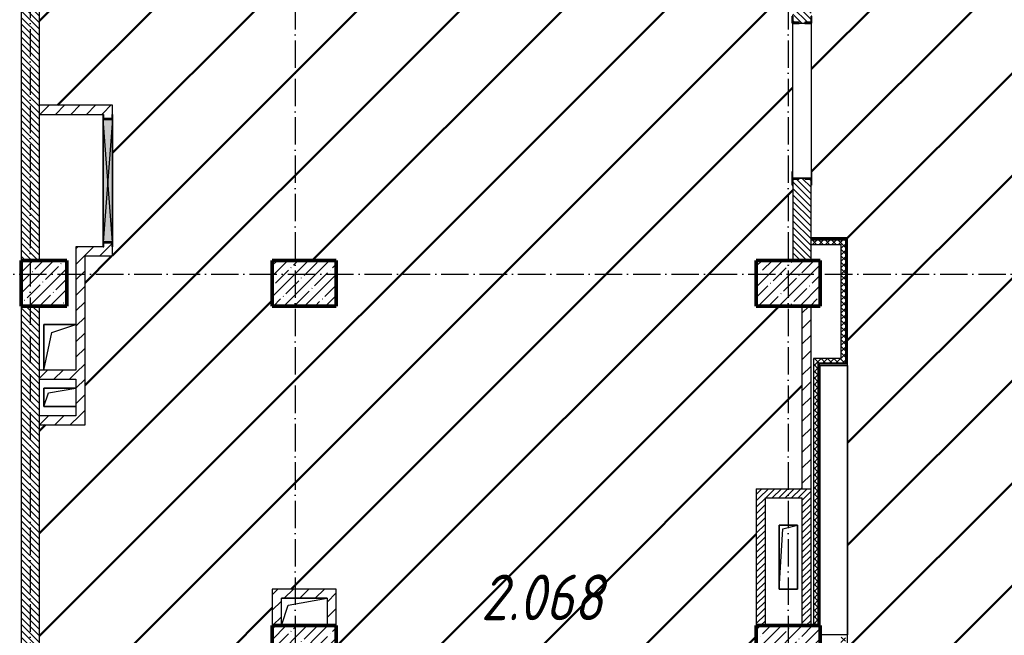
# Model space of a CAD drawing. Header units: millimetres. Extents: x -17017 to 628417, y -109036 to 199237.
# Drawn here: x 591303 to 602083, y 168859 to 175603 of the extents above; entities that cross this region are included whole.
import ezdxf

# ---------------------------------------------------------------- set-up
doc = ezdxf.new("R2010")
doc.units = ezdxf.units.MM
doc.linetypes.add('50_200_ШТРИХ_1Т_ш5_п1_п1_', pattern=[700, 500, -100, 0, -100])
for name, color, linetype, lineweight in [('3.1) ЖБ окна 1.2 м', 102, 'Continuous', 30), ('A-DETL-GENF-OTLN', 7, 'Continuous', 9), ('A-FLOR-____-OTLN', 7, 'Continuous', 9), ('A-GENM-____-MCUT', 7, 'Continuous', 25), ('A-GENM-____-OTLN', 7, 'Continuous', 9), ('A-GENM-____-OTLN-1', 7, 'Continuous', 25), ('A-GLAZ-____-OTLN', 7, 'Continuous', 9), ('A-WALL-____-MCUT', 7, 'Continuous', 13), ('A-WALL-____-MCUT-1', 7, 'Continuous', 9), ('A-WALL-____-PATT-1', 7, 'Continuous', 9), ('A-WALL-FNSH-MCUT-1', 7, 'Continuous', 9), ('I-WALL-____-OTLN', 7, 'Continuous', 9), ('S-COLS-____-MCUT', 7, 'Continuous', 50), ('S-COLS-____-OTLN', 7, 'Continuous', 9), ('S-GRID-____-OTLN-1', 7, '50_200_ШТРИХ_1Т_ш5_п1_п1_', 9), ('Марки помещений', 7, 'Continuous', 9), ('стяжа', 7, 'Continuous', 30)]:
    doc.layers.add(name, color=color, linetype=linetype, lineweight=lineweight)
doc.layers.add('A-WALL-____-PATT-3', color=9, linetype='Continuous', lineweight=9, true_color=0x808080)
doc.styles.add('ISOCPEUR_I_2', font='isocpeui.ttf', dxfattribs={"width": 0.85, "height": 2.3})
pattern_1 = [(45, (516567.8, 90784.41), (-35.35534, 35.35534), [])]
pattern_2 = [(45, (473308.1, 27070.75), (-561.266, 561.266), [])]
pattern_3 = [(135, (516567.8, 90784.41), (-35.35534, -35.35534), [])]
pattern_4 = [(45, (516567.8, 90784.41), (-84.85281, 84.85281), [])]
pattern_5 = [(45, (516567.8, 90784.41), (-35.35534, 35.35534), []), (135, (516567.8, 90784.41), (-35.35534, -35.35534), [])]

# ---------------------------------------------------------------- blocks, each defined once
blk = doc.blocks.new('BSC_Колонна _Прямоугольная - 500х700-V138-АР1_План отверстий 2 этажа в осях 1-64_Ю-ЯЯ')
at = {"layer": 'S-COLS-____-OTLN'}
h = blk.add_hatch(dxfattribs=at)
h.set_pattern_fill('FP_151', color=256, style=0, pattern_type=2)
h.set_pattern_definition([(315, (-77931.04, 77850), (114.04925, 114.04925), []), (315, (-77931.04, 77735.95), (114.04925, 114.04925), [201.613, -40.323, 3.353, -36.97])])
h.paths.add_polyline_path([(-250, 350), (-250, -350), (250, -350), (250, 350)], flags=0)
at = {"layer": 'S-COLS-____-MCUT'}
for p, q in [((250, 350), (-250, 350)), ((-250, 350), (-250, -350)), ((250, -350), (250, 350)), ((-250, -350), (250, -350))]:
    blk.add_line(p, q, dxfattribs=at)
blk = doc.blocks.new('BSC_Колонна _Прямоугольная - 500х700-V139-АР1_План отверстий 2 этажа в осях 1-64_Ю-ЯЯ')
at = {"layer": 'S-COLS-____-OTLN'}
h = blk.add_hatch(dxfattribs=at)
h.set_pattern_fill('FP_152', color=256, style=0, pattern_type=2)
h.set_pattern_definition([(315, (-77931.04, 83150), (114.04925, 114.04925), []), (315, (-77931.04, 83035.95), (114.04925, 114.04925), [201.613, -40.323, 3.353, -36.97])])
h.paths.add_polyline_path([(-250, 350), (-250, -350), (250, -350), (250, 350)], flags=0)
at = {"layer": 'S-COLS-____-MCUT'}
for p, q in [((250, 350), (-250, 350)), ((-250, 350), (-250, -350)), ((250, -350), (250, 350)), ((-250, -350), (250, -350))]:
    blk.add_line(p, q, dxfattribs=at)
blk = doc.blocks.new('BSC_Колонна _Прямоугольная - 500х700-V141-АР1_План отверстий 2 этажа в осях 1-64_Ю-ЯЯ')
at = {"layer": 'S-COLS-____-OTLN'}
h = blk.add_hatch(dxfattribs=at)
h.set_pattern_fill('FP_154', color=256, style=0, pattern_type=2)
h.set_pattern_definition([(315, (-81931.04, 77850), (114.04925, 114.04925), []), (315, (-81931.04, 77735.95), (114.04925, 114.04925), [201.613, -40.323, 3.353, -36.97])])
h.paths.add_polyline_path([(-250, 350), (-250, -350), (250, -350), (250, 350)], flags=0)
at = {"layer": 'S-COLS-____-MCUT'}
for p, q in [((250, 350), (-250, 350)), ((-250, 350), (-250, -350)), ((250, -350), (250, 350)), ((-250, -350), (250, -350))]:
    blk.add_line(p, q, dxfattribs=at)
blk = doc.blocks.new('BSC_Колонна _Прямоугольная - 500х700-V142-АР1_План отверстий 2 этажа в осях 1-64_Ю-ЯЯ')
at = {"layer": 'S-COLS-____-OTLN'}
h = blk.add_hatch(dxfattribs=at)
h.set_pattern_fill('FP_155', color=256, style=0, pattern_type=2)
h.set_pattern_definition([(315, (-81931.04, 83150), (114.04925, 114.04925), []), (315, (-81931.04, 83035.95), (114.04925, 114.04925), [201.613, -40.323, 3.353, -36.97])])
h.paths.add_polyline_path([(-250, 350), (-250, -350), (250, -350), (250, 350)], flags=0)
at = {"layer": 'S-COLS-____-MCUT'}
for p, q in [((250, 350), (-250, 350)), ((-250, 350), (-250, -350)), ((250, -350), (250, 350)), ((-250, -350), (250, -350))]:
    blk.add_line(p, q, dxfattribs=at)
blk = doc.blocks.new('Фахверк_СКБ_Уголок - 200_3960-28268576-АР1_План отверстий 2 этажа в осях 1-64_Ю-ЯЯ')
at = {"layer": 'A-GENM-____-MCUT'}
for p, q in [((200, 156), (125, 156)), ((125, 156), (125, 81)), ((131, 81), (131, 150)), ((131, 150), (200, 150)), ((200, 150), (200, 156)), ((125, 81), (131, 81)), ((131, 19), (125, 19)), ((125, 19), (125, -56)), ((131, -50), (131, 19)), ((125, -56), (200, -56)), ((200, -50), (131, -50)), ((200, -56), (200, -50))]:
    blk.add_line(p, q, dxfattribs=at)
blk = doc.blocks.new('154_Стойка_СКБ_Уголок - СМ-2480_200-28346303-АР1_План отверстий 2 этажа в осях 1-64_Ю-ЯЯ')
at = {"layer": 'A-GENM-____-MCUT'}
for p, q in [((125, 156), (125, 81)), ((200, 156), (125, 156)), ((131, 81), (131, 150)), ((131, 150), (200, 150)), ((200, 150), (200, 156)), ((125, 81), (131, 81)), ((131, 19), (125, 19)), ((125, 19), (125, -56)), ((131, -50), (131, 19)), ((125, -56), (200, -56)), ((200, -50), (131, -50)), ((200, -56), (200, -50))]:
    blk.add_line(p, q, dxfattribs=at)
blk = doc.blocks.new('Стойка_Влож_Полоса боковая - Полоса-V150-АР1_План отверстий 2 этажа в осях 1-64_Ю-ЯЯ')
at = {"layer": 'A-GENM-____-OTLN'}
for p, q in [((-5, 60), (0, 60)), ((-5, -60), (-5, 60)), ((0, 31), (0, -31)), ((0, -60), (-5, -60))]:
    blk.add_line(p, q, dxfattribs=at)
blk = doc.blocks.new('Стойка_Влож_Уголок_Опорный - Уголок-28213941-АР1_План отверстий 2 этажа в осях 1-64_Ю-ЯЯ')
at = {"layer": 'A-GENM-____-OTLN'}
for p, q in [((-212, -6), (-212, 0)), ((0, 0), (0, -6)), ((-212, -75), (-212, -6)), ((-212, -6), (-206, -6)), ((-212, -75), (-206, -75)), ((-6, -6), (0, -6)), ((-6, -75), (0, -75)), ((0, -6), (0, -75))]:
    blk.add_line(p, q, dxfattribs=at)
blk = doc.blocks.new('AR_Отверстие прямоугольное _в плите_ - AR_Отверстие прямоугольное _в плите_-30459388-АР1_План отверстий 2 этажа в осях 1-64_Ю-ЯЯ')
at = {"layer": 'A-GENM-____-OTLN'}
for p, q in [((100, 350), (-100, 350)), ((-100, 350), (-100, -350)), ((-60, 310), (100, 350)), ((100, -350), (100, 350)), ((-100, -350), (-60, 310)), ((-100, -350), (100, -350))]:
    blk.add_line(p, q, dxfattribs=at)
blk = doc.blocks.new('AR_Отверстие прямоугольное _в плите_ - AR_Отверстие прямоугольное _в плите_-V179-АР1_План отверстий 2 этажа в осях 1-64_Ю-ЯЯ')
at = {"layer": 'A-GENM-____-OTLN'}
for p, q in [((175, 250), (-175, 250)), ((-175, 250), (-175, -250)), ((-87, 163), (175, 250)), ((-175, -250), (-87, 163))]:
    blk.add_line(p, q, dxfattribs=at)
blk = doc.blocks.new('AR_Отверстие прямоугольное _в плите_ - AR_Отверстие прямоугольное _в плите_-30552592-АР1_План отверстий 2 этажа в осях 1-64_Ю-ЯЯ')
at = {"layer": 'A-GENM-____-OTLN'}
for p, q in [((175, 100), (-175, 100)), ((-175, 100), (-175, -100)), ((-175, -100), (-125, 50)), ((-125, 50), (175, 100)), ((-175, -100), (175, -100))]:
    blk.add_line(p, q, dxfattribs=at)
blk = doc.blocks.new('AR_Отверстие прямоугольное _в плите_ - AR_Отверстие прямоугольное _в плите_-30459267-АР1_План отверстий 2 этажа в осях 1-64_Ю-ЯЯ')
at = {"layer": 'A-GENM-____-OTLN'}
for p, q in [((250, 150), (-250, 150)), ((-175, 75), (250, 150)), ((-250, -150), (-175, 75))]:
    blk.add_line(p, q, dxfattribs=at)
blk = doc.blocks.new('AR_Отверстие прямоугольное _в стене_ - AR_Отверстие прямоугольное _в стене__ОВ-36825274-АР1_План отверстий 2 этажа в осях 1-64_Ю-ЯЯ')
at = {"layer": 'A-GLAZ-____-OTLN'}
blk.add_hatch(color=256, dxfattribs=at).paths.add_polyline_path([(675, -50), (675, 50), (-675, 50), (-675, -50), (1, -50)], flags=0)
at = {"layer": 'A-DETL-GENF-OTLN'}
for p, q in [((-675, 50), (675, 50)), ((675, 50), (-675, -50)), ((-675, 50), (675, -50)), ((675, 50), (-675, 50)), ((675, -50), (-675, -50)), ((-675, -50), (675, -50))]:
    blk.add_line(p, q, dxfattribs=at)
blk = doc.blocks.new('154_Фахверк_СКБ_Швеллер - Тип_100_3960-28318856-АР1_План отверстий 2 этажа в осях 1-64_Ю-ЯЯ')
at = {"layer": 'A-GENM-____-MCUT'}
for p, q in [((175, 50), (125, 50)), ((125, 50), (125, -50)), ((128, 47), (175, 47)), ((128, -47), (128, 47)), ((175, 47), (175, 50)), ((125, -50), (175, -50)), ((175, -47), (128, -47)), ((175, -50), (175, -47))]:
    blk.add_line(p, q, dxfattribs=at)
blk = doc.blocks.new('2этаж')
at = {"layer": 'S-GRID-____-OTLN-1', "color": 251, "ltscale": 0.6, "true_color": 0x636466}
for p, q in [((62158.3, 549908.8), (62158.3, 498997)), ((67558.3, 549908.8), (67558.3, 498997)), ((59258.3, 549613.9), (59258.3, 499306.9)), ((-20260.4, 541047), (88482.7, 541047))]:
    blk.add_line(p, q, dxfattribs=at)

msp = doc.modelspace()

# ---------------------------------------------------------------- hatches: boundary and pattern name
at = {"layer": 'A-WALL-____-PATT-1'}
h = msp.add_hatch(dxfattribs=at)
h.set_pattern_fill('FP_6', color=256, style=0, pattern_type=2)
h.set_pattern_definition(pattern_3)
h.paths.add_polyline_path([(591518, 172965), (591518, 175965), (591318, 175965), (591318, 172965)], flags=0)
h = msp.add_hatch(dxfattribs=at)
h.set_pattern_fill('FP_6', color=256, style=0, pattern_type=2)
h.set_pattern_definition(pattern_3)
h.paths.add_polyline_path([(599768, 172965), (599968, 172965), (599968, 173859), (599899, 173859), (599899, 173865), (599837, 173865), (599837, 173859), (599768, 173859), (599768, 173659)], flags=0)
h.paths.add_polyline_path([(599837, 175565), (599899, 175565), (599899, 175571), (599968, 175571), (599968, 175965), (599768, 175965), (599768, 175571), (599837, 175571)], flags=0)
h = msp.add_hatch(dxfattribs=at)
h.set_pattern_fill('FP_4', color=256, style=0, pattern_type=2)
h.set_pattern_definition(pattern_4)
h.paths.add_polyline_path([(592218, 174565), (592218, 174665), (591518, 174665), (591518, 174565)], flags=0)
h = msp.add_hatch(dxfattribs=at)
h.set_pattern_fill('FP_4', color=256, style=0, pattern_type=2)
h.set_pattern_definition(pattern_4)
h.paths.add_polyline_path([(592315, 173015), (592318, 173015), (592318, 173115), (592315, 173115), (592315, 173162), (592221, 173162), (592221, 173115), (592218, 173115), (592218, 173015), (592221, 173015)], flags=0)
h.paths.add_polyline_path([(592308, 174518), (592315, 174518), (592315, 174565), (592318, 174565), (592318, 174665), (592218, 174665), (592218, 174565), (592221, 174565), (592221, 174518)], flags=0)
h = msp.add_hatch(dxfattribs=at)
h.set_pattern_fill('FP_4', color=256, style=0, pattern_type=2)
h.set_pattern_definition(pattern_4)
h.paths.add_polyline_path([(592018, 171265), (592018, 173115), (591918, 173115), (591918, 171265)], flags=0)
h = msp.add_hatch(dxfattribs=at)
h.set_pattern_fill('FP_4', color=256, style=0, pattern_type=2)
h.set_pattern_definition(pattern_4)
h.paths.add_polyline_path([(592218, 173015), (592218, 173115), (592018, 173115), (592018, 173015)], flags=0)
h = msp.add_hatch(dxfattribs=at)
h.set_pattern_fill('FP_6', color=256, style=0, pattern_type=2)
h.set_pattern_definition(pattern_3)
h.paths.add_polyline_path([(591318, 166615), (591518, 166615), (591518, 172465), (591318, 172465), (591318, 167382)], flags=0)
h = msp.add_hatch(dxfattribs=at)
h.set_pattern_fill('FP_4', color=256, style=0, pattern_type=2)
h.set_pattern_definition(pattern_4)
h.paths.add_polyline_path([(599968, 170465), (599968, 172465), (599868, 172465), (599868, 170465)], flags=0)
h = msp.add_hatch(dxfattribs=at)
h.set_pattern_fill('FP_4', color=256, style=0, pattern_type=2)
h.set_pattern_definition(pattern_4)
h.paths.add_polyline_path([(591918, 171665), (591918, 171765), (591518, 171765), (591518, 171665)], flags=0)
h = msp.add_hatch(dxfattribs=at)
h.set_pattern_fill('FP_4', color=256, style=0, pattern_type=2)
h.set_pattern_definition(pattern_4)
h.paths.add_polyline_path([(591518, 171165), (592018, 171165), (592018, 171265), (591518, 171265)], flags=0)
h = msp.add_hatch(dxfattribs=at)
h.set_pattern_fill('FP_5', color=256, style=0, pattern_type=2)
h.set_pattern_definition(pattern_1)
h.paths.add_polyline_path([(599868, 170365), (599968, 170365), (599968, 170465), (599368, 170465), (599368, 170365), (599625, 170365)], flags=0)
h = msp.add_hatch(dxfattribs=at)
h.set_pattern_fill('FP_5', color=256, style=0, pattern_type=2)
h.set_pattern_definition(pattern_1)
h.paths.add_polyline_path([(599468, 168965), (599468, 170365), (599368, 170365), (599368, 168965)], flags=0)
h = msp.add_hatch(dxfattribs=at)
h.set_pattern_fill('FP_5', color=256, style=0, pattern_type=2)
h.set_pattern_definition(pattern_1)
h.paths.add_polyline_path([(599968, 168965), (599968, 170365), (599868, 170365), (599868, 168965)], flags=0)
h = msp.add_hatch(dxfattribs=at)
h.set_pattern_fill('FP_4', color=256, style=0, pattern_type=2)
h.set_pattern_definition(pattern_4)
h.paths.add_polyline_path([(594668, 169265), (594668, 169365), (594068, 169365), (594068, 169265), (594323, 169265)], flags=0)
h = msp.add_hatch(dxfattribs=at)
h.set_pattern_fill('FP_4', color=256, style=0, pattern_type=2)
h.set_pattern_definition(pattern_4)
h.paths.add_polyline_path([(594768, 168965), (594768, 168965), (594768, 169365), (594668, 169365), (594668, 168965)], flags=0)
h = msp.add_hatch(dxfattribs=at)
h.set_pattern_fill('FP_4', color=256, style=0, pattern_type=2)
h.set_pattern_definition(pattern_4)
h.paths.add_polyline_path([(594168, 168965), (594168, 169265), (594068, 169265), (594068, 168965)], flags=0)
at = {"layer": 'A-WALL-____-PATT-3'}
h = msp.add_hatch(dxfattribs=at)
h.set_pattern_fill('FP_7', color=256, style=0, pattern_type=2)
h.set_pattern_definition(pattern_5)
h.paths.add_polyline_path([(599968, 173140), (600293, 173140), (600293, 173190), (599968, 173190)], flags=0)
h = msp.add_hatch(dxfattribs=at)
h.set_pattern_fill('FP_7', color=256, style=0, pattern_type=2)
h.set_pattern_definition(pattern_5)
h.paths.add_polyline_path([(600343, 163190), (600343, 164490), (600293, 164490), (600293, 163190)], flags=0)
h.paths.add_polyline_path([(600293, 167490), (600343, 167490), (600343, 168840), (600293, 168840), (600293, 167540)], flags=0)
h.paths.add_polyline_path([(600343, 171840), (600343, 173190), (600293, 173190), (600293, 171840)], flags=0)
h = msp.add_hatch(dxfattribs=at)
h.set_pattern_fill('FP_7', color=256, style=0, pattern_type=2)
h.set_pattern_definition(pattern_5)
h.paths.add_polyline_path([(600293, 171840), (600293, 171890), (599993, 171890), (599993, 171840), (600043, 171840)], flags=0)
h = msp.add_hatch(dxfattribs=at)
h.set_pattern_fill('FP_7', color=256, style=0, pattern_type=2)
h.set_pattern_definition(pattern_5)
h.paths.add_polyline_path([(600043, 168965), (600043, 171840), (599993, 171840), (599993, 168965)], flags=0)
at = {"layer": 'S-COLS-____-OTLN'}
h = msp.add_hatch(dxfattribs=at)
h.set_pattern_fill('FP_13', color=256, style=0, pattern_type=2)
h.set_pattern_definition([(45, (516567.8, 90784.41), (-114.04925, 114.04925), []), (45, (516681.85, 90784.41), (-114.04925, 114.04925), [201.612, -40.322, 3.353, -36.97])])
h.paths.add_polyline_path([(591818, 172465), (591818, 172965), (591318, 172965), (591318, 172465)], flags=0)
at = {"layer": 'стяжа'}
h = msp.add_hatch(dxfattribs=at)
h.set_pattern_fill('ANSI31', color=5, scale=250)
h.set_pattern_definition(pattern_2)
h.paths.add_polyline_path([(599368, 168465), (599368, 168965), (599368, 170465), (599868, 170465), (599868, 172465), (599368, 172465), (599368, 172965), (599768, 172965), (599768, 173790), (599762, 173790), (599762, 173865), (599762, 173871), (599762, 173940), (599768, 175565), (599762, 175565), (599762, 175640), (599768, 175965), (599468, 175965), (599468, 176215), (594818, 176215), (594818, 176209), (594766, 176209), (594766, 176115), (594568, 176115), (594568, 175965), (594068, 175965), (594068, 176115), (593868, 176115), (593868, 176215), (593693, 176215), (593693, 176209), (593618, 176209), (591818, 176215), (591818, 175965), (591518, 175965), (591518, 174665), (592318, 174665), (592318, 174565), (592318, 174515), (592318, 173165), (592318, 173115), (592318, 173015), (592018, 173015), (592018, 171165), (591518, 171165), (591518, 166615), (591818, 166615), (592268, 166615), (592268, 164715), (591518, 164715), (591518, 161165), (591818, 161165), (591818, 160665), (591518, 160665), (591518, 158465), (591818, 158465), (591818, 158165), (594068, 158165), (594068, 159565), (594068, 160065), (594068, 160665), (594068, 161165), (594068, 161665), (594068, 163215), (597468, 163215), (597518, 163215), (598148, 163215), (599498, 163215), (599968, 163215), (599968, 165765), (599368, 165765), (599368, 166115), (599368, 166615)])
h.paths.add_polyline_path([(594768, 167415), (594768, 166615), (594768, 166115), (594068, 166115), (594068, 166615), (594068, 167415)], flags=16)
h.paths.add_polyline_path([(594768, 168465), (594068, 168465), (594068, 168965), (594068, 169365), (594768, 169365), (594768, 168965)], flags=16)
h.paths.add_polyline_path([(594668, 167315), (594668, 166615), (594168, 166615), (594168, 167315), (594669, 167315)], flags=0)
h.paths.add_polyline_path([(594168, 168965), (594168, 169265), (594670, 169265), (594668, 169265), (594668, 168965)], flags=0)
h.paths.add_polyline_path([(594768, 172465), (594068, 172465), (594068, 172965), (594768, 172965)], flags=16)
h = msp.add_hatch(dxfattribs=at)
h.set_pattern_fill('ANSI31', color=5, scale=250)
h.set_pattern_definition(pattern_2)
h.paths.add_polyline_path([(607948, 165935), (610248, 165935), (610248, 169865), (609818, 169865), (609818, 170365), (610248, 170365), (610248, 171615), (609818, 171615), (609818, 172315), (609818, 172815), (609018, 172815), (609018, 174009), (608949, 174009), (608949, 174015), (608818, 174015), (608818, 175615), (608812, 175615), (608812, 175690), (608818, 176215), (608393, 176215), (608393, 176209), (608318, 176209), (608318, 176215), (606518, 176215), (606518, 176209), (606443, 176209), (605818, 176215), (605818, 175965), (605318, 175965), (605318, 176215), (603518, 176215), (603518, 176209), (603443, 176209), (603068, 176212), (603068, 176115), (602868, 176115), (602868, 176215), (602468, 176215), (602468, 176209), (602393, 176209), (600593, 176215), (600593, 176209), (600518, 176209), (600168, 176213), (600168, 176115), (599968, 176115), (599968, 175965), (599968, 175640), (599974, 175640), (599974, 175565), (599968, 173940), (599974, 173940), (599974, 173871), (599974, 173865), (599974, 173790), (599970, 173215), (600368, 173215), (600368, 171815), (600368, 168865), (600368, 167465), (600368, 164515), (600368, 163115), (599498, 163115), (598148, 163115), (597518, 163115), (597468, 163115), (595018, 163115), (595018, 160665), (594768, 160665), (594768, 157865), (594768, 157365), (594068, 157365), (594068, 157865), (594068, 157965), (591818, 157965), (591578, 157965), (591578, 157425), (591578, 157365), (591518, 157365), (591518, 155685), (591518, 155435), (591518, 155280), (591578, 155280), (591578, 155065), (594968, 155065), (596468, 155065), (596468, 155071), (596543, 155071), (597068, 155065), (598168, 155065), (601418, 155065), (601418, 155071), (601493, 155071), (605818, 155065), (605818, 154165), (605818, 153665), (605818, 150665), (605818, 150165), (605818, 148140), (605824, 148140), (605824, 148065), (605778, 148065), (605778, 148060), (605612, 148060), (605612, 148140), (605618, 150165), (605118, 150165), (605118, 150565), (603964, 150565), (603918, 150565), (602918, 150565), (602872, 150565), (602718, 150565), (602718, 148215), (602718, 148165), (602718, 146165), (602843, 146165), (602843, 146171), (602918, 146171), (602924, 146171), (602993, 146171), (603228, 146165), (603678, 146165), (604068, 146165), (604118, 146165), (604233, 146165), (604433, 146165), (605318, 146165), (605318, 146465), (605818, 146465), (605818, 146859), (605749, 146859), (605687, 146865), (605749, 146865), (605824, 146865), (605824, 146790), (605818, 146465), (605818, 146165), (609818, 146165), (609818, 146465), (610248, 146465), (610248, 151915), (609818, 151915), (609818, 152415), (610248, 152415), (610248, 154915), (609818, 154915), (609818, 155345), (607948, 155345)])
h.paths.add_polyline_path([(600368, 161165), (600368, 160665), (600068, 160665), (599368, 160665), (599368, 161165), (600068, 161165)], flags=16)
h.paths.add_polyline_path([(600355, 161153), (600355, 160678), (600068, 160678), (600068, 161153)], flags=0)
h.paths.add_polyline_path([(605118, 161365), (605268, 161365), (605668, 161365), (605818, 161365), (605818, 161165), (605818, 160665), (605118, 160665), (605118, 161165)], flags=16)
h.paths.add_polyline_path([(605130, 161353), (605268, 161353), (605268, 161290), (605668, 161290), (605668, 161353), (605805, 161353), (605805, 161165), (605130, 161165)], flags=0)
h.paths.add_polyline_path([(605118, 164865), (605118, 164965), (605118, 165115), (605118, 166115), (605118, 166615), (605818, 166615), (605818, 166115), (605818, 165115), (605818, 164965), (605818, 164865)], flags=16)
h.paths.add_polyline_path([(605118, 164965), (605118, 165115), (605218, 165115), (605218, 165265), (605718, 165265), (605718, 165115), (605818, 165115), (605818, 164965), (605718, 164965), (605218, 164965)], flags=16)
h.paths.add_polyline_path([(605118, 164965), (605168, 165040), (605118, 165115), (605218, 165115), (605218, 164965)], flags=0)
h.paths.add_polyline_path([(605318, 166015), (605218, 165365), (605218, 165365), (605718, 165365), (605718, 166115)], flags=0)
h.paths.add_polyline_path([(605718, 164965), (605718, 165115), (605818, 165115), (605768, 165040), (605818, 164965)], flags=0)
h.paths.add_polyline_path([(605018, 158365), (605818, 158365), (605818, 157865), (605818, 157365), (605118, 157365), (605018, 157365)], flags=16)
h.paths.add_polyline_path([(605118, 158265), (605718, 158265), (605718, 157865), (605118, 157865)], flags=0)
h.paths.add_polyline_path([(600068, 157865), (600068, 157365), (600068, 157165), (600068, 156065), (600068, 155965), (599268, 155965), (599268, 157865), (599368, 157865)], flags=16)
h.paths.add_polyline_path([(599368, 157365), (599968, 157365), (599968, 157165), (600068, 157165), (600068, 156065), (599968, 156065), (599368, 156065)], flags=0)
h.paths.add_polyline_path([(600068, 157165), (600018, 156615), (600068, 156065), (599968, 156065), (599968, 157165)], flags=0)
h.paths.add_polyline_path([(605118, 168465), (605118, 168965), (605818, 168965), (605818, 168465)], flags=16)
h.paths.add_polyline_path([(605118, 172465), (605118, 172965), (605118, 173365), (605818, 173365), (605818, 172965), (605818, 172465)], flags=16)
h.paths.add_polyline_path([(605218, 172965), (605218, 173265), (605718, 173265), (605718, 172965)], flags=0)
h.paths.add_polyline_path([(608818, 171715), (608818, 173015), (608818, 173940), (608812, 173940), (608812, 174009), (608818, 174009), (608818, 173940), (608818, 173015), (608918, 173015), (608918, 171715)], flags=16)
h.paths.add_polyline_path([(608818, 171715), (608818, 173015), (608918, 173015), (608918, 171715)], flags=16)
h.paths.add_polyline_path([(605687, 146859), (605778, 146870), (605658, 146870), (605658, 146859)], flags=17)
h.paths.add_polyline_path([(605618, 146859), (605612, 146865), (605612, 146790), (605618, 146790)], flags=17)

# ---------------------------------------------------------------- linework, layer by layer
at = {"layer": 'A-FLOR-____-OTLN'}
for p, q in [((591568, 172265), (591918, 172265)), ((591568, 171765), (591568, 172265)), ((600367, 168865), (600367, 171815)), ((591568, 171565), (591918, 171565)), ((591568, 171365), (591568, 171565)), ((591918, 171365), (591568, 171365)), ((599618, 170065), (599818, 170065)), ((599618, 169365), (599618, 170065)), ((599818, 170065), (599818, 169365)), ((599818, 169365), (599618, 169365)), ((594168, 169265), (594668, 169265))]:
    msp.add_line(p, q, dxfattribs=at)
at = {"layer": 'A-WALL-____-MCUT'}
for p, q in [((591318, 175965), (591318, 172965)), ((591518, 172965), (591518, 175965)), ((599837, 175565), (599899, 175565)), ((599768, 173790), (599768, 172965)), ((599968, 172965), (599968, 173790)), ((599968, 173190), (600343, 173190)), ((599968, 173140), (600293, 173140)), ((600293, 173140), (600293, 171890)), ((600343, 173190), (600343, 171840)), ((591318, 172965), (591518, 172965)), ((591318, 172465), (591318, 166615)), ((591518, 172465), (591318, 172465)), ((591518, 166615), (591518, 172465)), ((599993, 171890), (599993, 168965)), ((600293, 171890), (599993, 171890)), ((600043, 171840), (600043, 168965)), ((600343, 171840), (600043, 171840))]:
    msp.add_line(p, q, dxfattribs=at)
at = {"layer": 'A-WALL-____-MCUT-1'}
for p, q in [((599968, 173203), (600355, 173203)), ((600355, 173203), (600355, 171828)), ((600055, 171828), (600055, 168965)), ((600355, 171828), (600055, 171828))]:
    msp.add_line(p, q, dxfattribs=at)
at = {"layer": 'A-WALL-FNSH-MCUT-1'}
for p, q in [((592318, 174665), (591518, 174665)), ((592318, 174565), (592318, 174665)), ((591518, 174565), (592218, 174565)), ((600368, 173215), (599968, 173215)), ((600368, 171815), (600368, 173215)), ((591918, 173115), (591918, 171765)), ((592218, 173115), (591918, 173115)), ((592318, 173015), (592318, 173115)), ((592018, 171165), (592018, 173015)), ((592018, 173015), (592318, 173015)), ((599868, 172465), (599868, 170465)), ((599968, 168965), (599968, 172465)), ((591918, 171765), (591518, 171765)), ((600068, 168965), (600068, 171815)), ((600068, 171815), (600368, 171815)), ((591518, 171665), (591918, 171665)), ((591918, 171665), (591918, 171265)), ((591918, 171265), (591518, 171265)), ((591518, 171165), (592018, 171165)), ((599368, 170465), (599368, 168965)), ((599368, 170465), (599968, 170465)), ((599468, 170365), (599868, 170365)), ((599468, 168965), (599468, 170365)), ((599868, 170365), (599868, 168965)), ((594768, 169365), (594068, 169365)), ((594068, 169365), (594068, 168965)), ((594768, 168965), (594768, 169365)), ((594168, 169265), (594668, 169265)), ((594168, 168965), (594168, 169265)), ((594668, 169265), (594668, 168965)), ((600368, 168865), (600068, 168865)), ((600368, 167465), (600368, 168865))]:
    msp.add_line(p, q, dxfattribs=at)
at = {"layer": 'I-WALL-____-OTLN'}
for p, q in [((599768, 173865), (599768, 175565)), ((599968, 175565), (599968, 173865)), ((600368, 171815), (600368, 168865))]:
    msp.add_line(p, q, dxfattribs=at)
at = {"layer": 'S-COLS-____-MCUT'}
for p, q in [((591818, 172965), (591318, 172965)), ((591318, 172965), (591318, 172465)), ((591818, 172465), (591818, 172965)), ((591318, 172465), (591818, 172465))]:
    msp.add_line(p, q, dxfattribs=at)

# ---------------------------------------------------------------- block references
at = {"layer": '3.1) ЖБ окна 1.2 м'}
msp.add_blockref('2этаж', (532159, -368232), dxfattribs=at)
at = {"layer": 'A-GENM-____-OTLN'}
for name, p, rotation in [('Стойка_Влож_Уголок_Опорный - Уголок-28213941-АР1_План отверстий 2 этажа в осях 1-64_Ю-ЯЯ', (599762, 173865), 180), ('Стойка_Влож_Полоса боковая - Полоса-V150-АР1_План отверстий 2 этажа в осях 1-64_Ю-ЯЯ', (599868, 173865), 269.9999999999999)]:
    msp.add_blockref(name, p, dxfattribs=dict(at, rotation=rotation))
for name, p in [('AR_Отверстие прямоугольное _в плите_ - AR_Отверстие прямоугольное _в плите_-V179-АР1_План отверстий 2 этажа в осях 1-64_Ю-ЯЯ', (591743, 172015)), ('AR_Отверстие прямоугольное _в плите_ - AR_Отверстие прямоугольное _в плите_-30552592-АР1_План отверстий 2 этажа в осях 1-64_Ю-ЯЯ', (591743, 171465)), ('AR_Отверстие прямоугольное _в плите_ - AR_Отверстие прямоугольное _в плите_-30459388-АР1_План отверстий 2 этажа в осях 1-64_Ю-ЯЯ', (599718, 169715)), ('AR_Отверстие прямоугольное _в плите_ - AR_Отверстие прямоугольное _в плите_-30459267-АР1_План отверстий 2 этажа в осях 1-64_Ю-ЯЯ', (594418, 169115))]:
    msp.add_blockref(name, p, dxfattribs=at)
at = {"layer": 'A-GENM-____-OTLN-1'}
for name, p, rotation in [('Фахверк_СКБ_Уголок - 200_3960-28268576-АР1_План отверстий 2 этажа в осях 1-64_Ю-ЯЯ', (599918, 175440), 89.99999999999993), ('154_Фахверк_СКБ_Швеллер - Тип_100_3960-28318856-АР1_План отверстий 2 этажа в осях 1-64_Ю-ЯЯ', (592268, 174390), 90), ('154_Стойка_СКБ_Уголок - СМ-2480_200-28346303-АР1_План отверстий 2 этажа в осях 1-64_Ю-ЯЯ', (599818, 173990), 269.9999999999999), ('154_Фахверк_СКБ_Швеллер - Тип_100_3960-28318856-АР1_План отверстий 2 этажа в осях 1-64_Ю-ЯЯ', (592268, 173290), 270)]:
    msp.add_blockref(name, p, dxfattribs=dict(at, rotation=rotation))
at = {"layer": 'A-GLAZ-____-OTLN', "rotation": 270}
msp.add_blockref('AR_Отверстие прямоугольное _в стене_ - AR_Отверстие прямоугольное _в стене__ОВ-36825274-АР1_План отверстий 2 этажа в осях 1-64_Ю-ЯЯ', (592268, 173840), dxfattribs=at)
at = {"layer": 'S-COLS-____-OTLN', "rotation": 89.9999999999999}
for name, p in [('BSC_Колонна _Прямоугольная - 500х700-V141-АР1_План отверстий 2 этажа в осях 1-64_Ю-ЯЯ', (594418, 172715)), ('BSC_Колонна _Прямоугольная - 500х700-V142-АР1_План отверстий 2 этажа в осях 1-64_Ю-ЯЯ', (599718, 172715)), ('BSC_Колонна _Прямоугольная - 500х700-V138-АР1_План отверстий 2 этажа в осях 1-64_Ю-ЯЯ', (594418, 168715)), ('BSC_Колонна _Прямоугольная - 500х700-V139-АР1_План отверстий 2 этажа в осях 1-64_Ю-ЯЯ', (599718, 168715))]:
    msp.add_blockref(name, p, dxfattribs=at)

# ---------------------------------------------------------------- texts
at = {"layer": 'Марки помещений', "insert": (596353, 169525), "char_height": 500, "width": 785.65, "attachment_point": 1, "style": 'ISOCPEUR_I_2'}
msp.add_mtext('2.068', dxfattribs=at)

doc.saveas('drawing.dxf')
